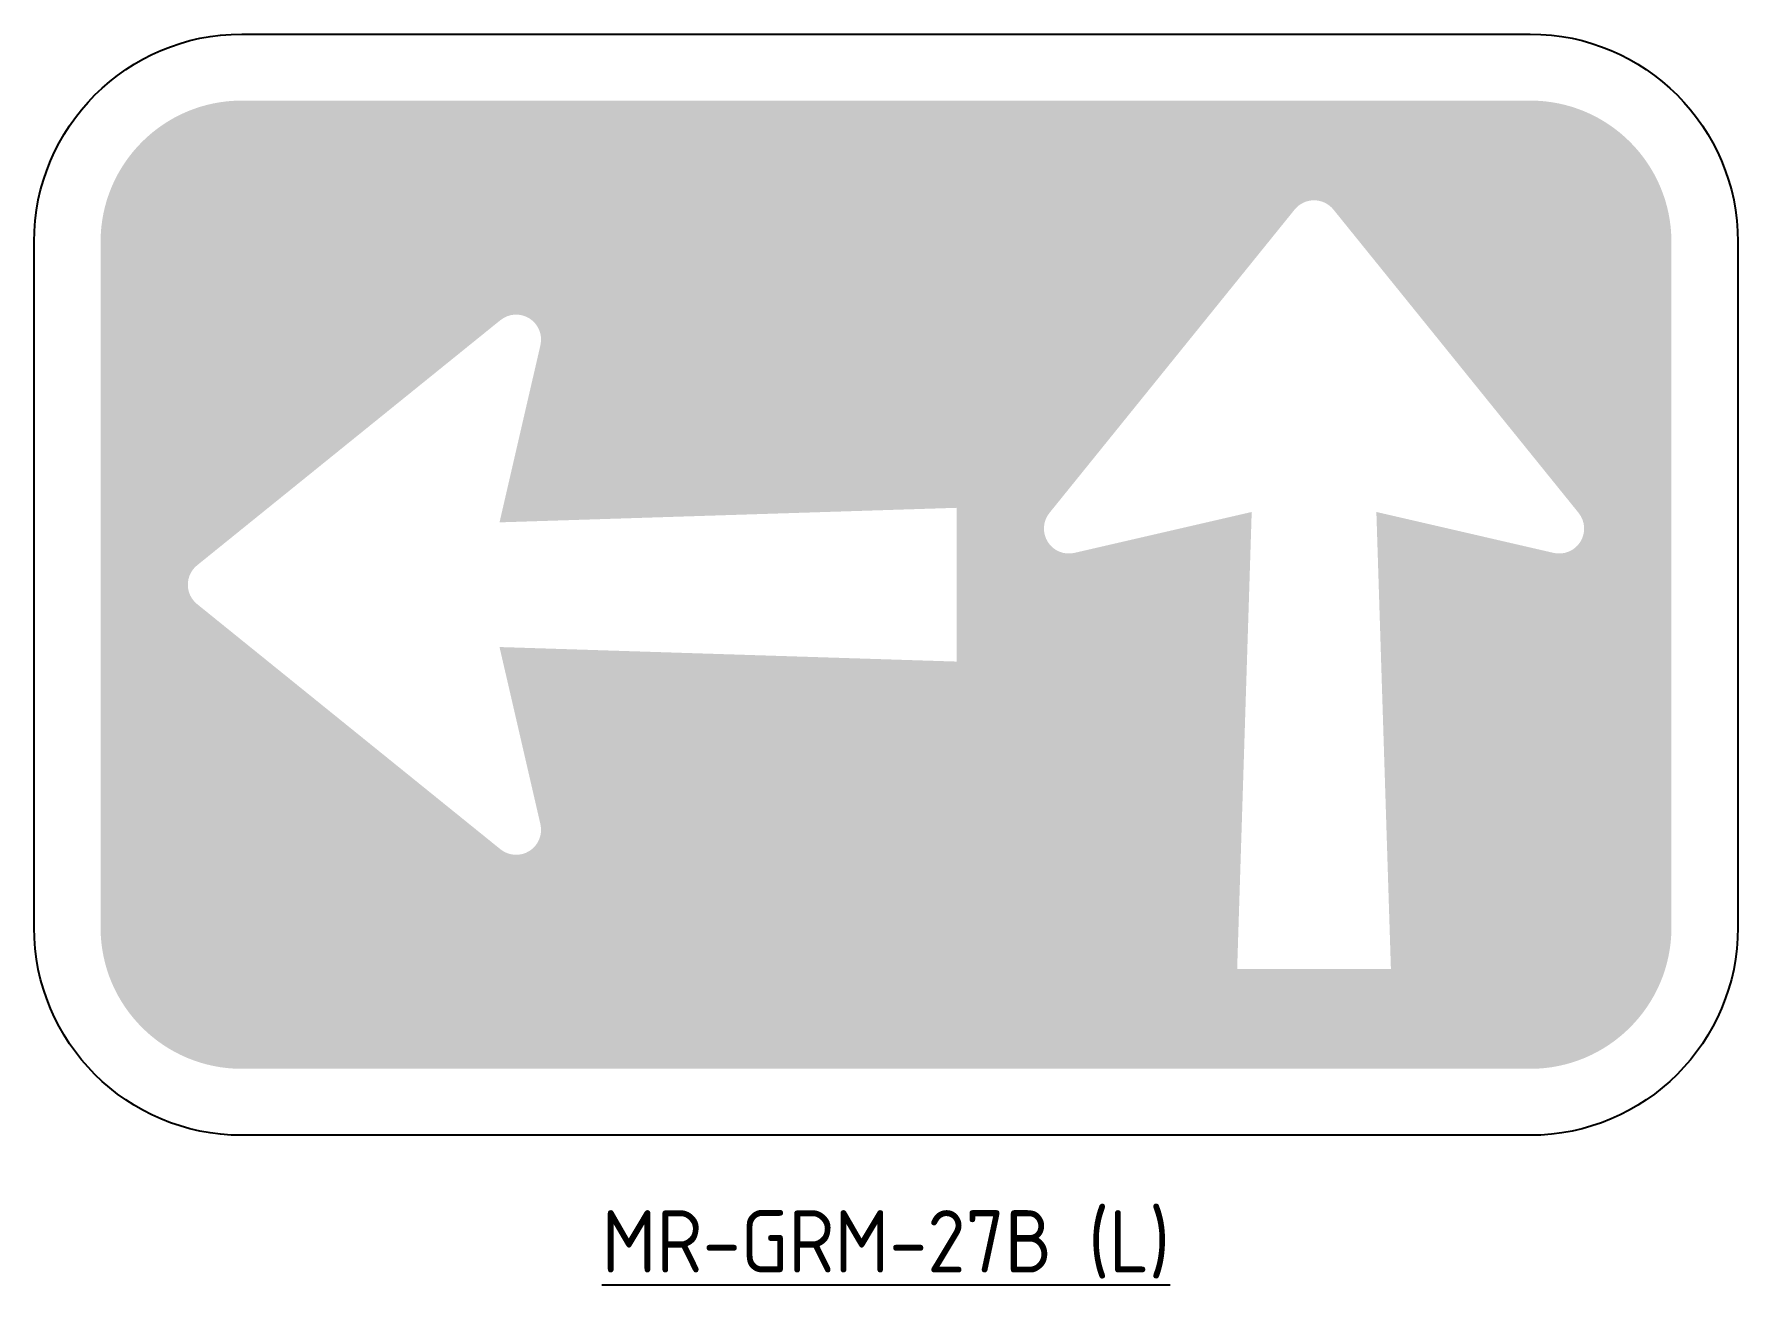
# Model space of a CAD drawing. Header units: millimetres. Extents: x -41 to 41, y -7.2 to 53.
import ezdxf

# ---------------------------------------------------------------- set-up
doc = ezdxf.new("R2010")
doc.units = ezdxf.units.MM
doc.layers.add('SIGN_BLACK', color=7, linetype='Continuous', true_color=0x0a0a0a)
doc.layers.add('SIGN_BLUE', color=7, linetype='Continuous', true_color=0x165788)
doc.layers.add('T35', color=3, linetype='Continuous')
doc.styles.add('T35', font='isocp2.shx', dxfattribs={"height": 3.5})

msp = doc.modelspace()

# ---------------------------------------------------------------- hatches: boundary and pattern name
at = {"layer": 'SIGN_BLUE'}
h = msp.add_hatch(color=256, dxfattribs=at)
h.dxf.hatch_style = 1
edge = h.paths.add_edge_path(flags=16)
edge.add_line((17.6, 30), (9.069931485056987, 28.03075366437397))
edge.add_arc((8.800000000000091, 29.2), 1.199999999999967, 141.0541918941153, 282.99952074924624, ccw=False)
edge.add_line((7.866710989647709, 29.95430207686013), (19.66671098964762, 44.55430207686013))
edge.add_arc((20.6, 43.8), 1.200000000000015, 38.94580810588468, 141.0541918941153, ccw=False)
edge.add_line((21.53328901035238, 44.55430207686013), (33.33328901035247, 29.95430207686013))
edge.add_arc((32.4, 29.2), 1.200000000000086, -102.99952074924198, 38.945808105881895, ccw=False)
edge.add_line((32.1300685149432, 28.03075366437397), (23.6, 30))
edge.add_line((23.6, 30), (24.3, 8))
edge.add_line((24.3, 8), (16.9, 8))
edge.add_line((16.9, 8), (17.6, 30))
edge = h.paths.add_edge_path(flags=16)
edge.add_line((-18.59999999999991, 23.5), (-16.63075366437388, 14.96993148505699))
edge.add_arc((-17.79999999999991, 14.70000000000009), 1.199999999999967, -128.94580810588468, 12.999520749246187, ccw=False)
edge.add_line((-18.55430207686004, 13.76671098964771), (-33.15430207686004, 25.56671098964762))
edge.add_arc((-32.39999999999991, 26.5), 1.200000000000015, 128.9458081058847, 231.0541918941153, ccw=False)
edge.add_line((-33.15430207686004, 27.43328901035238), (-18.55430207686004, 39.23328901035247))
edge.add_arc((-17.79999999999991, 38.3), 1.200000000000086, -12.99952074924198, 128.9458081058819, ccw=False)
edge.add_line((-16.63075366437388, 38.0300685149432), (-18.59999999999991, 29.5))
edge.add_line((-18.59999999999991, 29.5), (3.400000000000091, 30.2))
edge.add_line((3.400000000000091, 30.2), (3.400000000000091, 22.8))
edge.add_line((3.400000000000091, 22.8), (-18.59999999999991, 23.5))
edge = h.paths.add_edge_path()
edge.add_arc((-31, 43), 6.800000000000001, 90, 180, ccw=False)
edge.add_line((-31, 49.8), (31, 49.8))
edge.add_arc((31, 43), 6.800000000000001, 0, 90, ccw=False)
edge.add_line((37.8, 43), (37.8, 10))
edge.add_arc((31, 10), 6.800000000000001, -90, 0, ccw=False)
edge.add_line((31, 3.2), (-31, 3.2))
edge.add_arc((-31, 10), 6.800000000000001, 180, 270, ccw=False)
edge.add_line((-37.8, 10), (-37.8, 43))

# ---------------------------------------------------------------- linework, layer by layer
at = {"layer": 'SIGN_BLACK'}
msp.add_lwpolyline([(-41, 43, -0.414213562373095), (-31, 53), (31, 53, -0.414213562373095), (41, 43), (41, 10, -0.414213562373095), (31, 0), (-31, 0, -0.414213562373095), (-41, 10)], format="xyb", close=True, dxfattribs=at)

# ---------------------------------------------------------------- texts
at = {"layer": 'T35', "insert": (-4.547473508864641e-14, -3.6), "char_height": 3, "attachment_point": 2, "style": 'T35'}
msp.add_mtext('{\\LMR-GRM-27B (L)}', dxfattribs=at)

doc.saveas('drawing.dxf')
